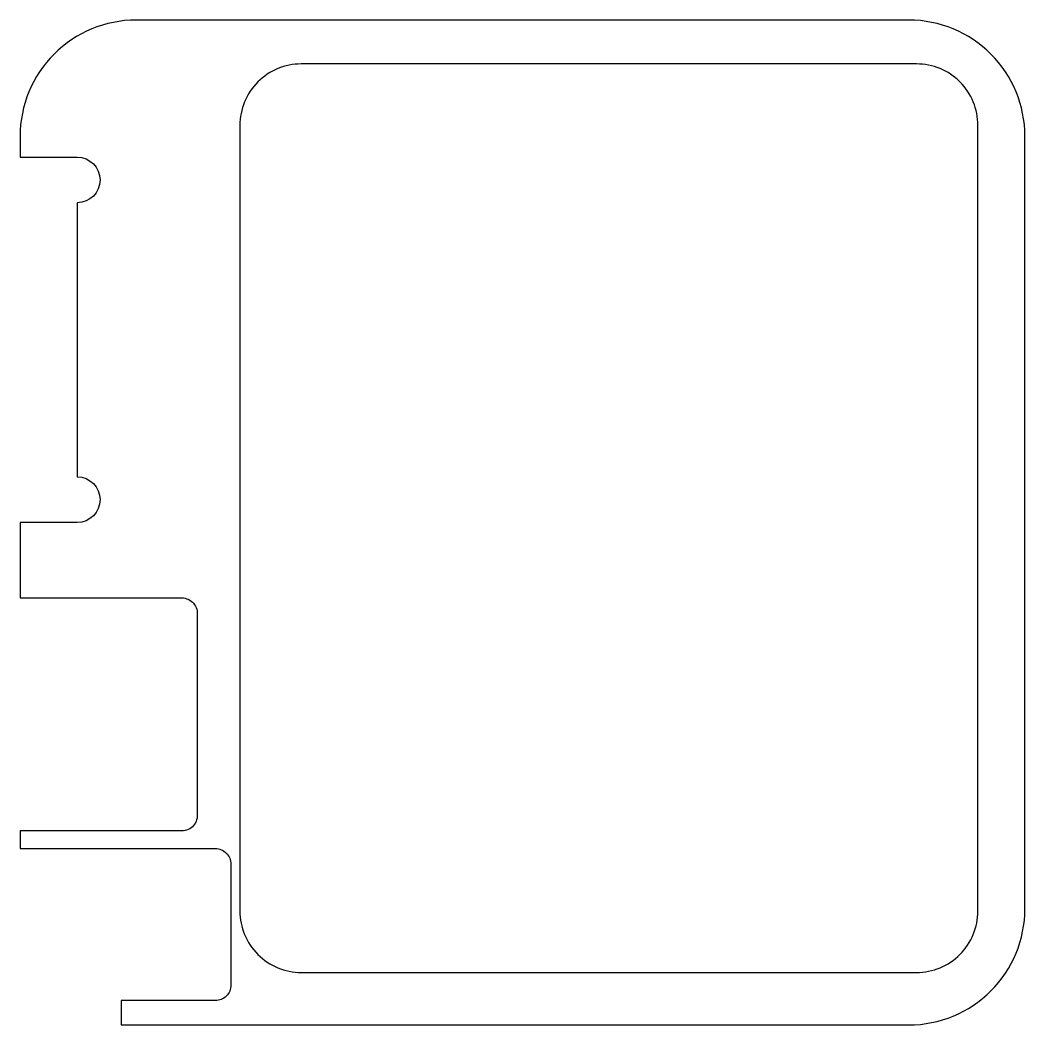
# Model space of a CAD drawing. Extents: x -22 to 22, y -22 to 22.
import ezdxf

# ---------------------------------------------------------------- set-up
doc = ezdxf.new("R2010")
doc.units = 0
doc.layers.get('0').update_dxf_attribs({"linetype": 'continuous'})

# ---------------------------------------------------------------- blocks, each defined once
blk = doc.blocks.new('SKETCH045')
at = {"color": 7}
for points in [[(-19.5, 16, -1), (-19.5, 14), (-19.5, 2, -1), (-19.5, 0), (-22, 0), (-22, -3.302), (-14.923, -3.302, -0.458573), (-14.249, -4.086), (-14.249, -8.46), (-14.249, -12.725, -0.458573), (-14.923, -13.508), (-22, -13.508), (-22, -14.275), (-13.452, -14.275, -0.414214), (-12.77, -14.957), (-12.77, -20.255, -0.414214), (-13.452, -20.937), (-17.579, -20.937), (-17.579, -22), (16.92, -22, 0.414214), (22, -16.92), (22, 16.92, 0.414214), (16.92, 22), (-16.92, 22, 0.414214), (-22, 16.92), (-22, 16)], [(19.943, -17.013), (19.943, 17.389, 0.414214), (17.253, 20.08), (-9.687, 20.08, 0.414214), (-12.378, 17.389), (-12.378, -17.013, 0.414214), (-9.687, -19.703), (17.253, -19.703, 0.414214)]]:
    blk.add_lwpolyline(points, format="xyb", close=True, dxfattribs=at)

msp = doc.modelspace()

# ---------------------------------------------------------------- block references
at = {"color": 7}
msp.add_blockref('SKETCH045', (0, 0), dxfattribs=at)

doc.saveas('drawing.dxf')
